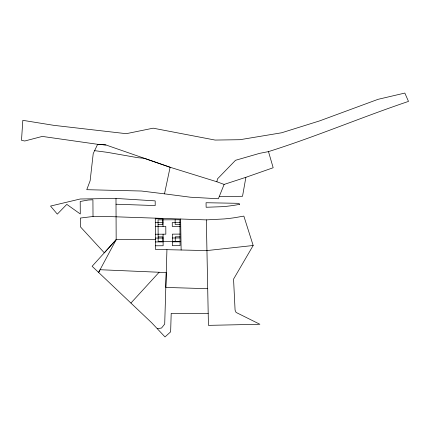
<?xml version="1.0" encoding="UTF-8"?>
<svg xmlns="http://www.w3.org/2000/svg" width="430" height="430" viewBox="0 0 430 430"><rect width="100%" height="100%" fill="white"/><g stroke="black" fill="none" stroke-linecap="round" stroke-linejoin="round"><path stroke-width="0.64" d="M166.937 249.685L165.797 287.433L207.658 288.691M245.885 177.31L224.116 184.416L216.897 181.782L217.467 178.912L235.522 160.293L259.682 153.333L268.481 151.613L273.174 167.743L245.885 177.31L242.525 196.295L219.278 196.451M105.909 144.964L97.642 144.303L93.219 153.575L90.133 180.783L86.758 189.695L141.454 191.022L164.496 193.849L170.113 167.259L105.904 144.953L97.642 144.308L42.301 136.417L24.773 140.997L21.5 140.347L22.822 120.335L53.831 125.34L126.243 133.682L153.155 128.183L215.102 140.067L239.918 139.712L281.623 132.779L319.624 120.889L378.035 99.335L404.829 93.063L408.5 101.405C361.496 117.239 315.803 136.724 268.481 151.613M224.116 184.416L218.359 198.751L190.243 197.198L164.496 193.849M155.386 239.472L116.17 239.687L98.615 272.432L100.077 269.717L166.249 272.566L164.706 324.048L161.556 328.025L157.273 328.703L151.586 322.677L92.127 266.294L116.17 239.687L115.987 198.434L80.206 198.999L50.53 206.061L57.314 214.129L66.795 204.368L80.281 213.973L80.206 201.471L88.284 200.025L92.923 199.762L93.02 216.564M253.168 245.498L233.56 279.113L235.076 310.132L236.054 312.411L259.892 324.274L208.432 325.36L206.341 219.886L224.127 218.94A177.563 177.563 0 0 0 234.968 217.655L243.853 216.096L253.168 245.498L206.851 250.582L155.44 249.422L155.273 218.155M116.17 239.687L104.307 252.813L80.378 226.787L80.313 218.058L92.418 216.564L106.57 216.489L206.341 219.886M130.956 303.021L159.116 272.26M155.273 218.811L162.981 218.773L163.024 226.481M155.294 222.665L163.002 222.627M179.96 222.536L172.253 222.579L172.274 226.433L179.982 226.39M158.079 224.584L162.83 224.557L162.803 219.843M179.912 224.465L175.16 224.492L175.139 219.773M155.316 226.519L165.797 226.465L165.84 234.173L155.359 234.232M180.025 234.097L172.317 234.14L172.376 245.702L180.084 245.659L179.885 219.751L158.057 219.864L158.17 241.633L180.003 241.515M158.149 236.919L162.895 236.892L162.922 241.606M179.976 236.801L175.23 236.822L175.252 241.542M155.375 238.086L163.088 238.043M172.333 237.994L180.041 237.951M155.397 241.939L163.104 241.897M172.355 241.848L180.062 241.805M155.418 245.793L163.126 245.75L163.067 234.189M208.179 313.518L171.194 313.363L170.64 331.836L165.012 336.937L157.273 328.703M116.014 204.218L155.203 205.561L155.176 200.875L115.987 198.434M94.605 150.661L107.462 152.354L137.863 157.702L144.308 158.304L170.113 167.259L216.897 181.782M180.643 219.004L181.132 250.002M239.483 204.379L235.156 205.142A166.48 166.48 0 0 1 223.052 206.653L206.131 207.265L206.056 202.729L239.042 203.331L239.483 204.379"/></g></svg>
